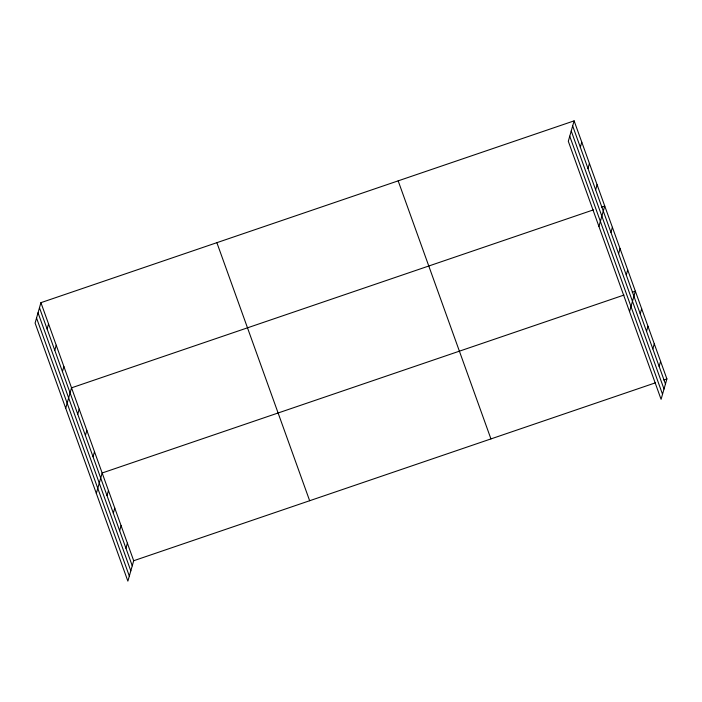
<?xml version="1.0" encoding="UTF-8"?>
<svg xmlns="http://www.w3.org/2000/svg" width="702" height="702" viewBox="0 0 702 702"><rect width="100%" height="100%" fill="white"/><g stroke="black" fill="none" stroke-linecap="round" stroke-linejoin="round"><path stroke-width="1.05" d="M40.918 302.667L35.1 323.078L127.878 581.142L133.696 560.731L40.918 302.667L574.122 120.858L666.9 378.922L661.082 399.333L568.304 141.269L574.122 120.858M47.131 329.019L48.57 323.955M54.782 350.316L56.221 345.244M62.434 371.604L63.882 366.532M65.716 408.239L71.534 387.829L593.418 209.872M77.746 414.18L79.186 409.117M85.398 435.477L86.846 430.405M93.05 456.765L94.498 451.693M96.332 493.401L102.15 472.99L624.034 295.033M107.02 495.603L108.459 490.531M113.329 513.153L114.768 508.081M119.638 530.703L121.077 525.631M125.948 548.244L127.387 543.181M580.335 147.218L581.774 142.146M587.986 168.506L589.426 163.434M595.638 189.794L597.086 184.723M598.92 226.43L604.738 206.019L601.649 207.072M610.951 232.371L612.39 227.308M618.602 253.668L620.05 248.596M626.254 274.956L627.702 269.884M629.536 311.591L635.354 291.181L632.265 292.234M640.224 313.794L641.663 308.722M646.533 331.344L647.972 326.272M652.842 348.894L654.282 343.822M659.143 366.435L660.591 361.372M133.696 560.731L655.58 382.774M663.811 379.975L666.9 378.922M572.674 125.921L665.452 383.985M571.235 130.984L664.013 389.048M569.743 136.206L662.53 394.27M398.166 180.853L490.944 438.917M216.874 242.664L309.652 500.728M39.47 307.73L132.248 565.794M38.031 312.794L130.809 570.858M36.539 318.015L129.326 576.079"/></g></svg>
